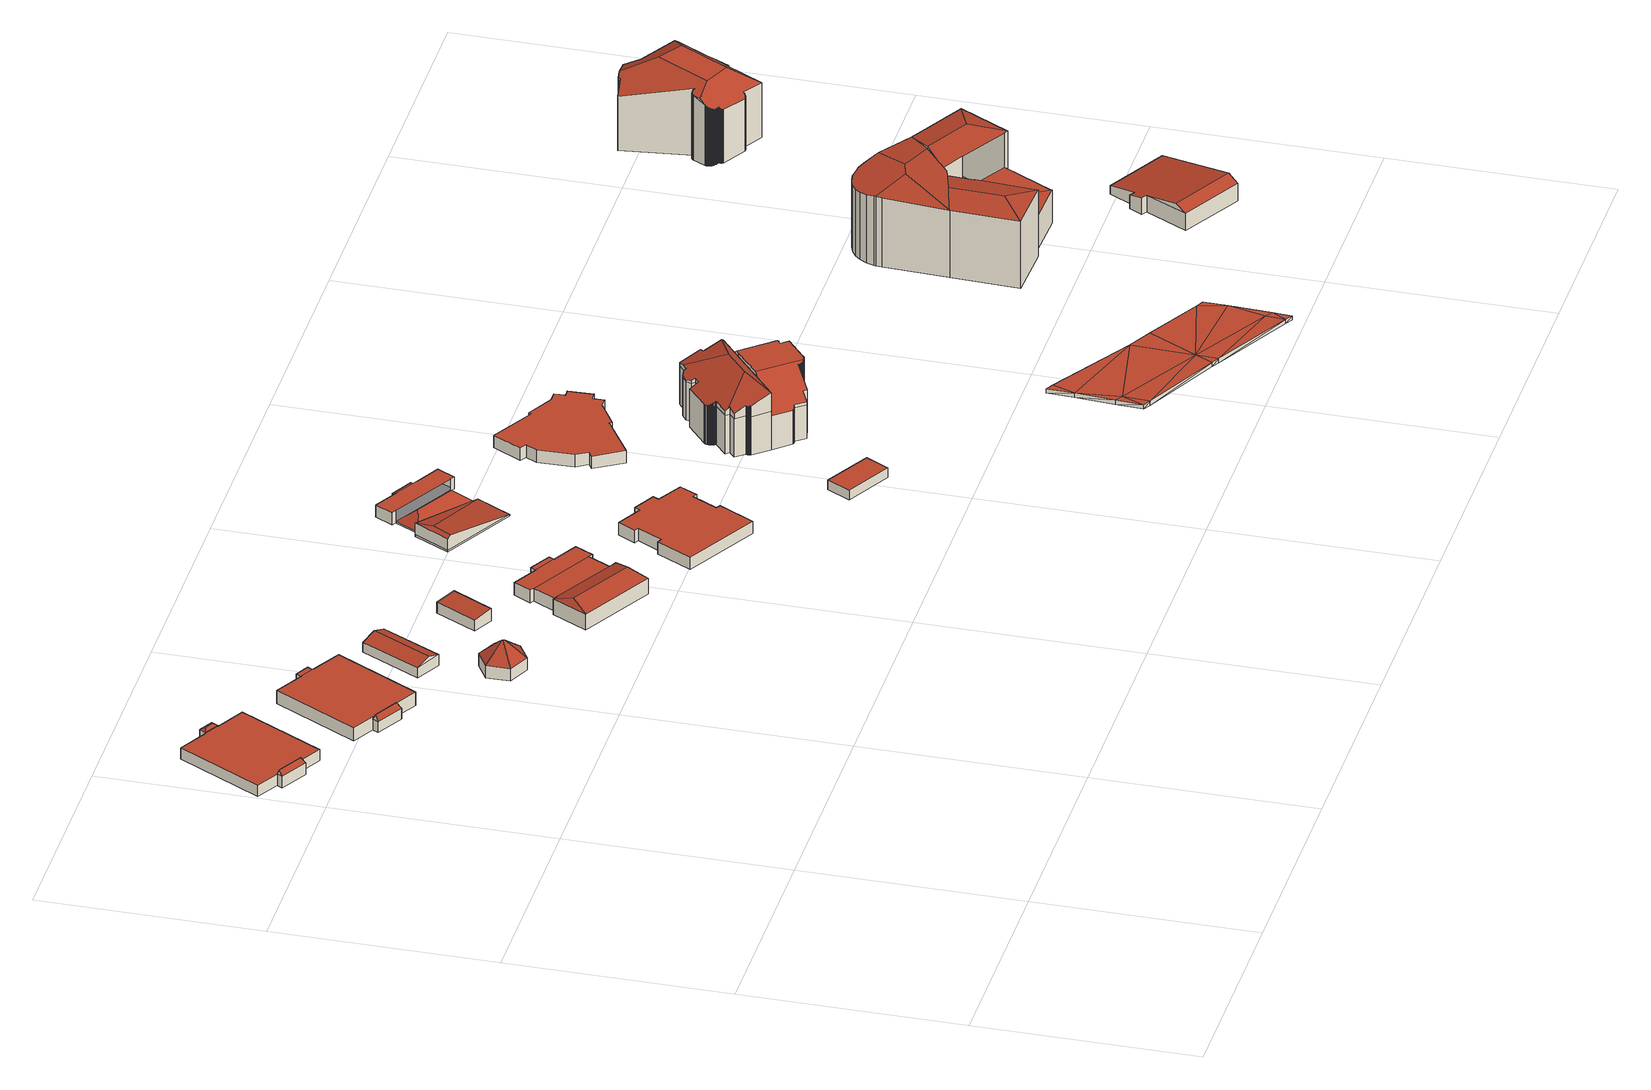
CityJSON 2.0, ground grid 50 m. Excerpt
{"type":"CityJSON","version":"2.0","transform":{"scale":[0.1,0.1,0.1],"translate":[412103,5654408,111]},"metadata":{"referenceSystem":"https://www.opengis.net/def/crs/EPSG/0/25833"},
"CityObjects":{
"building1":{"type":"Building","attributes":{"Gemeindeschluessel":14612000,"Geometrietyp2DReferenz":"3000","function":"31001_9998","roofType":"9999"},"children":["building1-1","building1-2","building1-3"]},
"building1-1":{"type":"BuildingPart","attributes":{"Dachtyp_tdc":"tdcPolyFlatRoof","Dachneigung":0,"QualitaetDacherkennung":24,"Geometrietyp2DReferenz":"3000","measuredHeight":2.68,"roofType":"1000"},"parents":["building1"],"geometry":[{"type":"MultiSurface","lod":"2","boundaries":[[[0,1,2,3]],[[4,5,6,7]],[[5,8,9,6]],[[8,10,11,9]],[[12,13,14,15]],[[13,0,3,14]],[[13,12,10,8,5,4,1,0]],[[3,2,7,6,9,11,15,14]]],"semantics":{"surfaces":[{"type":"WallSurface"},{"type":"RoofSurface"},{"type":"GroundSurface"}],"values":[0,0,0,0,0,0,1,2]}}]},
"building1-2":{"type":"BuildingPart","attributes":{"Dachtyp_tdc":"tdcFreeFormRoof","Dachneigung":60.2,"QualitaetDacherkennung":23,"Geometrietyp2DReferenz":"3000","measuredHeight":4.08,"roofType":"5000"},"parents":["building1"],"geometry":[{"type":"MultiSurface","lod":"2","boundaries":[[[16,17,18,11,10]],[[17,19,20,18]],[[19,21,12,15,20]],[[22,21,19]],[[23,22,19,17]],[[23,17,16]],[[22,23,16,21]],[[11,18,20,15]]],"semantics":{"surfaces":[{"type":"WallSurface"},{"type":"RoofSurface"},{"type":"GroundSurface"}],"values":[0,0,0,0,1,1,1,2]}}]},
"building1-3":{"type":"BuildingPart","attributes":{"Dachtyp_tdc":"tdcFreeFormRoof","Dachneigung":28.24,"QualitaetDacherkennung":54,"Geometrietyp2DReferenz":"3000","measuredHeight":3.43,"roofType":"5000"},"parents":["building1"],"geometry":[{"type":"MultiSurface","lod":"2","boundaries":[[[24,25,26,27]],[[24,27,28]],[[25,24,28,29]],[[2,30,31,7]],[[28,27,30,2,1]],[[27,26,31,30]],[[26,29,4,7,31]],[[25,29,26]]],"semantics":{"surfaces":[{"type":"RoofSurface"},{"type":"GroundSurface"},{"type":"WallSurface"}],"values":[0,0,0,1,2,2,2,0]}}]},
"building2":{"type":"Building","attributes":{"Gemeindeschluessel":14612000,"Geometrietyp2DReferenz":"3000","function":"31001_9998","roofType":"9999"},"children":["building2-1","building2-2","building2-3"]},
"building2-1":{"type":"BuildingPart","attributes":{"Dachtyp_tdc":"tdcPolyFlatRoof","Dachneigung":0,"QualitaetDacherkennung":6,"Geometrietyp2DReferenz":"3000","measuredHeight":3.13,"roofType":"1000"},"parents":["building2"],"geometry":[{"type":"MultiSurface","lod":"2","boundaries":[[[32,33,34,35,36]],[[33,37,38,34]],[[37,39,40,41,38]],[[42,43,44,45,46]],[[43,47,48,44]],[[47,49,50,48]],[[49,51,50]],[[49,47,43,42,39,37,33,32,52]],[[53,35,34,38,41,45,44,48,50]]],"semantics":{"surfaces":[{"type":"WallSurface"},{"type":"RoofSurface"},{"type":"GroundSurface"}],"values":[0,0,0,0,0,0,0,1,2]}}]},
"building2-2":{"type":"BuildingPart","attributes":{"Dachtyp_tdc":"tdcFreeFormRoof","Dachneigung":62.81,"QualitaetDacherkennung":28,"Geometrietyp2DReferenz":"3000","measuredHeight":4,"roofType":"5000"},"parents":["building2"],"geometry":[{"type":"MultiSurface","lod":"2","boundaries":[[[40,54,55,41]],[[54,56,57,55]],[[56,46,45,57]],[[58,46,56]],[[59,58,56,54]],[[59,54,40]],[[58,59,40,46]],[[41,55,57,45]]],"semantics":{"surfaces":[{"type":"WallSurface"},{"type":"RoofSurface"},{"type":"GroundSurface"}],"values":[0,0,0,0,1,1,1,2]}}]},
"building2-3":{"type":"BuildingPart","attributes":{"Dachtyp_tdc":"tdcPolyFlatRoof","Dachneigung":0,"QualitaetDacherkennung":66,"Geometrietyp2DReferenz":"3000","measuredHeight":2.98,"roofType":"1000"},"parents":["building2"],"geometry":[{"type":"MultiSurface","lod":"2","boundaries":[[[60,61,62,63]],[[61,36,35,62]],[[51,60,63,50]],[[51,64,36,61,60]],[[63,62,35,53,50]]],"semantics":{"surfaces":[{"type":"WallSurface"},{"type":"RoofSurface"},{"type":"GroundSurface"}],"values":[0,0,0,1,2]}}]},
"building3":{"type":"Building","attributes":{"Dachtyp_tdc":"tdcFreeFormRoof","Gemeindeschluessel":14612000,"Dachneigung":41.48,"QualitaetDacherkennung":23,"Geometrietyp2DReferenz":"3000","measuredHeight":7.02,"function":"31001_9998","roofType":"5000"},"geometry":[{"type":"Solid","lod":"2","boundaries":[[[[65,66,67,68]],[[66,69,70,67]],[[69,71,72,70]],[[71,73,74,72]],[[73,75,76,74]],[[75,65,68,76]],[[77,75,73]],[[78,77,73,71]],[[78,71,69]],[[79,78,69,66]],[[79,66,65]],[[77,78,79,65,75]],[[68,67,70,72,74,76]]]],"semantics":{"surfaces":[{"type":"WallSurface"},{"type":"RoofSurface"},{"type":"GroundSurface"}],"values":[[0,0,0,0,0,0,1,1,1,1,1,1,2]]}}]},
"building4":{"type":"Building","attributes":{"Dachtyp_tdc":"tdcGableRoof","Gemeindeschluessel":14612000,"Dachneigung":18.82,"QualitaetDacherkennung":83,"Geometrietyp2DReferenz":"3000","measuredHeight":3.65,"function":"31001_9998","roofType":"3100"},"geometry":[{"type":"Solid","lod":"2","boundaries":[[[[80,81,82,83]],[[81,84,85,82]],[[84,86,87,85]],[[86,80,83,87]],[[84,81,88]],[[80,86,89]],[[81,80,89,88]],[[86,84,88,89]],[[83,82,85,87]]]],"semantics":{"surfaces":[{"type":"WallSurface"},{"type":"RoofSurface"},{"type":"GroundSurface"}],"values":[[0,0,0,0,0,0,1,1,2]]}}]},
"building5":{"type":"Building","attributes":{"Dachtyp_tdc":"tdcPolyFlatRoof","Gemeindeschluessel":14612000,"Dachneigung":3.81,"QualitaetDacherkennung":54,"Geometrietyp2DReferenz":"3000","measuredHeight":3,"function":"31001_9998","roofType":"2100"},"geometry":[{"type":"Solid","lod":"2","boundaries":[[[[90,91,92,93]],[[91,94,95,92]],[[94,96,97,95]],[[96,90,93,97]],[[96,94,91,90]],[[93,92,95,97]]]],"semantics":{"surfaces":[{"type":"WallSurface"},{"type":"RoofSurface"},{"type":"GroundSurface"}],"values":[[0,0,0,0,1,2]]}}]},
"building6":{"type":"Building","attributes":{"Gemeindeschluessel":14612000,"Geometrietyp2DReferenz":"3000","function":"31001_9998","roofType":"9999"},"children":["building6-1","building6-2","building6-3","building6-4"]},
"building6-1":{"type":"BuildingPart","attributes":{"Dachtyp_tdc":"tdcPolyFlatRoof","Dachneigung":0,"QualitaetDacherkennung":78,"Geometrietyp2DReferenz":"3000","measuredHeight":3,"roofType":"1000"},"parents":["building6"],"geometry":[{"type":"MultiSurface","lod":"2","boundaries":[[[98,99,100,101]],[[99,102,103,100]],[[104,98,101,105]],[[104,102,99,98]],[[101,100,103,105]]],"semantics":{"surfaces":[{"type":"WallSurface"},{"type":"RoofSurface"},{"type":"GroundSurface"}],"values":[0,0,0,1,2]}}]},
"building6-2":{"type":"BuildingPart","attributes":{"Dachtyp_tdc":"tdcPolyFlatRoof","Dachneigung":0,"QualitaetDacherkennung":81,"Geometrietyp2DReferenz":"3000","measuredHeight":3.11,"roofType":"1000"},"parents":["building6"],"geometry":[{"type":"MultiSurface","lod":"2","boundaries":[[[106,107,108,109]],[[107,110,111,108]],[[110,112,105,111]],[[112,104,105]],[[113,103,102]],[[113,114,115,103]],[[114,116,117,115]],[[116,118,119,117]],[[116,114,113,112,110,107,106,118]],[[109,108,111,105,103,115,117,119]]],"semantics":{"surfaces":[{"type":"WallSurface"},{"type":"RoofSurface"},{"type":"GroundSurface"}],"values":[0,0,0,0,0,0,0,0,1,2]}}]},
"building6-3":{"type":"BuildingPart","attributes":{"Dachtyp_tdc":"tdcPolyFlatRoof","Dachneigung":0,"QualitaetDacherkennung":69,"Geometrietyp2DReferenz":"3000","measuredHeight":3.13,"roofType":"1000"},"parents":["building6"],"geometry":[{"type":"MultiSurface","lod":"2","boundaries":[[[118,120,121,119]],[[122,106,109,123]],[[106,122,120,118]],[[119,121,123,109]]],"semantics":{"surfaces":[{"type":"WallSurface"},{"type":"RoofSurface"},{"type":"GroundSurface"}],"values":[0,0,1,2]}}]},
"building6-4":{"type":"BuildingPart","attributes":{"Dachtyp_tdc":"tdcFreeFormRoof","Dachneigung":17.76,"QualitaetDacherkennung":28,"Geometrietyp2DReferenz":"3000","measuredHeight":5.32,"roofType":"5000"},"parents":["building6"],"geometry":[{"type":"MultiSurface","lod":"2","boundaries":[[[124,125,126,127]],[[125,128,129,126]],[[128,130,122,123,129]],[[131,132,133,121,120]],[[132,124,127,133]],[[134,128,125]],[[135,134,125,124]],[[135,124,132]],[[132,131,130,128,134,135]],[[127,126,129,123,121,133]]],"semantics":{"surfaces":[{"type":"WallSurface"},{"type":"RoofSurface"},{"type":"GroundSurface"}],"values":[0,0,0,0,0,1,1,1,1,2]}}]},
"building7":{"type":"Building","attributes":{"Dachtyp_tdc":"tdcPolyFlatRoof","Gemeindeschluessel":14612000,"Dachneigung":0,"QualitaetDacherkennung":82,"Geometrietyp2DReferenz":"3000","measuredHeight":2.95,"function":"31001_9998","roofType":"1000"},"geometry":[{"type":"Solid","lod":"2","boundaries":[[[[136,137,138,139]],[[137,140,141,138]],[[140,142,143,141]],[[142,144,145,143]],[[144,146,147,145]],[[146,148,149,147]],[[148,150,151,149]],[[150,152,153,151]],[[152,154,155,153]],[[154,156,157,155]],[[156,158,159,157]],[[158,160,161,159]],[[160,162,163,161]],[[162,164,165,163]],[[164,166,167,165]],[[166,136,139,167]],[[166,164,162,160,158,156,154,152,150,148,146,144,142,140,137,136]],[[139,138,141,143,145,147,149,151,153,155,157,159,161,163,165,167]]]],"semantics":{"surfaces":[{"type":"WallSurface"},{"type":"RoofSurface"},{"type":"GroundSurface"}],"values":[[0,0,0,0,0,0,0,0,0,0,0,0,0,0,0,0,1,2]]}}]},
"building8":{"type":"Building","attributes":{"Gemeindeschluessel":14612000,"Geometrietyp2DReferenz":"3000","function":"31001_9998","roofType":"9999"},"children":["building8-1","building8-2","building8-3","building8-4"]},
"building8-1":{"type":"BuildingPart","attributes":{"Dachtyp_tdc":"tdcPolyFlatRoof","Dachneigung":0,"QualitaetDacherkennung":31,"Geometrietyp2DReferenz":"3000","measuredHeight":3,"roofType":"1000"},"parents":["building8"],"geometry":[{"type":"MultiSurface","lod":"2","boundaries":[[[168,169,170,171,172]],[[169,173,174,170]],[[173,175,176,174]],[[175,177,176]],[[178,179,180]],[[178,181,182,179]],[[181,183,184,182]],[[183,185,186,184]],[[185,187,186]],[[185,183,181,178,175,173,169,168]],[[171,170,174,176,179,182,184,186]]],"semantics":{"surfaces":[{"type":"WallSurface"},{"type":"RoofSurface"},{"type":"GroundSurface"}],"values":[0,0,0,0,0,0,0,0,0,1,2]}}]},
"building8-2":{"type":"BuildingPart","attributes":{"Dachtyp_tdc":"tdcHipAndGableRoof","Dachneigung":10.47,"QualitaetDacherkennung":19,"Geometrietyp2DReferenz":"3000","measuredHeight":3.66,"roofType":"5000"},"parents":["building8"],"geometry":[{"type":"MultiSurface","lod":"2","boundaries":[[[188,189,190,191,192]],[[193,194,195,196,197]],[[194,198,199,195]],[[198,200,201,199]],[[200,188,192,201]],[[194,202,203,204,205]],[[206,207,205,204]],[[194,205,207,198]],[[198,207,206,200]],[[200,206,204,188]],[[188,204,203,189]],[[189,203,202,193]],[[193,202,194]],[[192,191,196,195,199,201]]],"semantics":{"surfaces":[{"type":"WallSurface"},{"type":"RoofSurface"},{"type":"GroundSurface"}],"values":[0,0,0,0,0,1,1,1,0,0,0,0,0,2]}}]},
"building8-3":{"type":"BuildingPart","attributes":{"Dachtyp_tdc":"tdcPolyFlatRoof","Dachneigung":0,"QualitaetDacherkennung":66,"Geometrietyp2DReferenz":"3000","measuredHeight":2.04,"roofType":"1000"},"parents":["building8"],"geometry":[{"type":"MultiSurface","lod":"2","boundaries":[[[177,208,209,176]],[[208,210,211,209]],[[210,180,179,211]],[[180,210,208,177]],[[176,209,211,179]]],"semantics":{"surfaces":[{"type":"WallSurface"},{"type":"RoofSurface"},{"type":"GroundSurface"}],"values":[0,0,0,1,2]}}]},
"building8-4":{"type":"BuildingPart","attributes":{"Dachtyp_tdc":"tdcFreeFormRoof","Dachneigung":39.81,"QualitaetDacherkennung":19,"Geometrietyp2DReferenz":"3000","measuredHeight":3,"roofType":"5000"},"parents":["building8"],"geometry":[{"type":"MultiSurface","lod":"2","boundaries":[[[187,197,196,186]],[[190,172,171,191]],[[212,172,190]],[[213,212,190,197]],[[213,197,187]],[[212,213,187,172]],[[186,196,191,171]]],"semantics":{"surfaces":[{"type":"WallSurface"},{"type":"RoofSurface"},{"type":"GroundSurface"}],"values":[0,0,1,1,1,1,2]}}]},
"building9":{"type":"Building","attributes":{"Dachtyp_tdc":"tdcPolyFlatRoof","Gemeindeschluessel":14612000,"Dachneigung":0,"QualitaetDacherkennung":66,"Geometrietyp2DReferenz":"3000","measuredHeight":2.3,"function":"31001_9998","roofType":"1000"},"geometry":[{"type":"Solid","lod":"2","boundaries":[[[[214,215,216,217]],[[215,218,219,216]],[[218,220,221,219]],[[220,214,217,221]],[[220,218,215,214]],[[217,216,219,221]]]],"semantics":{"surfaces":[{"type":"WallSurface"},{"type":"RoofSurface"},{"type":"GroundSurface"}],"values":[[0,0,0,0,1,2]]}}]},
"building10":{"type":"Building","attributes":{"Dachtyp_tdc":"tdcFreeFormRoof","Gemeindeschluessel":14612000,"Dachneigung":30.45,"QualitaetDacherkennung":37,"Geometrietyp2DReferenz":"3000","measuredHeight":14.79,"function":"31001_9998","roofType":"5000"},"geometry":[{"type":"Solid","lod":"2","boundaries":[[[[222,223,224,225]],[[223,226,227,224]],[[226,228,229,227]],[[228,230,231,229]],[[230,232,233,231]],[[232,234,235,233]],[[234,236,237,235]],[[236,238,239,237]],[[238,240,241,239]],[[240,242,243,241]],[[242,244,245,243]],[[244,246,247,245]],[[246,248,249,247]],[[248,250,251,249]],[[250,252,253,251]],[[252,254,255,253]],[[254,256,257,255]],[[256,258,259,257]],[[258,260,261,259]],[[260,262,263,261]],[[262,264,265,263]],[[264,266,267,265]],[[266,268,269,267]],[[268,270,271,269]],[[270,272,273,271]],[[272,274,275,273]],[[274,276,277,275]],[[276,278,279,277]],[[278,280,281,279]],[[280,282,283,281]],[[282,284,285,283]],[[284,286,287,285]],[[286,288,289,287]],[[288,290,291,289]],[[290,292,293,291]],[[294,295,296,297]],[[292,298,299,293]],[[298,294,297,299]],[[295,300,301,296]],[[300,302,303,301]],[[302,304,305,303]],[[304,306,307,305]],[[306,308,309,307]],[[308,310,311,309]],[[310,312,313,311]],[[312,314,315,313]],[[314,316,317,315]],[[316,318,319,317]],[[318,320,321,319]],[[320,322,323,321]],[[322,324,325,323]],[[324,326,327,325]],[[326,222,225,327]],[[328,329,330,331,332,333,334,335,336,337,338,339,340,341,342,343,344]],[[345,346,347,348,349,350,351]],[[352,350,349,341,340]],[[256,353,354,258]],[[348,355,356,357,358,359,360,361,306,304,302,362,363,364,365,366,367,368,369,370,371,372,373,374,375,376,377,378,379,380,381,382,354,353,342,341,349]],[[254,343,342,353,256]],[[264,380,379,266]],[[262,381,380,264]],[[266,379,378,268]],[[268,378,377,270]],[[270,377,376,272]],[[272,376,375,274]],[[274,375,374,276]],[[276,374,373,278]],[[278,373,372,280]],[[280,372,371,282]],[[282,371,370,284]],[[284,370,369,286]],[[286,369,368,288]],[[288,368,367,290]],[[290,367,366,292]],[[292,366,365,298]],[[298,365,364,294]],[[294,364,363,295]],[[295,363,362,300]],[[300,362,302]],[[260,382,381,262]],[[258,354,382,260]],[[308,361,360,310]],[[306,361,308]],[[310,360,359,312]],[[312,359,358,314]],[[314,358,357,316]],[[316,357,356,318]],[[318,356,355,320]],[[320,355,348,347,322]],[[222,351,350,352,223]],[[223,352,340,226]],[[326,345,351,222]],[[322,347,346,324]],[[324,346,345,326]],[[252,344,343,254]],[[250,328,344,252]],[[226,340,339,228]],[[228,339,338,230]],[[230,338,337,232]],[[232,337,336,234]],[[234,336,335,236]],[[236,335,334,238]],[[238,334,333,240]],[[240,333,332,242]],[[242,332,331,244]],[[244,331,330,246]],[[246,330,329,248]],[[248,329,328,250]],[[225,224,227,229,231,233,235,237,239,241,243,245,247,249,251,253,255,257,259,261,263,265,267,269,271,273,275,277,279,281,283,285,287,289,291,293,299,297,296,301,303,305,307,309,311,313,315,317,319,321,323,325,327]]]],"semantics":{"surfaces":[{"type":"WallSurface"},{"type":"RoofSurface"},{"type":"GroundSurface"}],"values":[[0,0,0,0,0,0,0,0,0,0,0,0,0,0,0,0,0,0,0,0,0,0,0,0,0,0,0,0,0,0,0,0,0,0,0,0,0,0,0,0,0,0,0,0,0,0,0,0,0,0,0,0,0,1,1,1,0,1,0,0,0,0,0,0,0,0,0,0,0,0,0,0,0,0,0,0,0,0,0,0,0,0,0,0,0,0,0,0,0,0,0,0,0,0,0,0,0,0,0,0,0,0,0,0,0,0,0,0,2]]}}]},
"building11":{"type":"Building","attributes":{"Dachtyp_tdc":"tdcPolyFlatRoof","Gemeindeschluessel":14612000,"Dachneigung":0,"QualitaetDacherkennung":69,"Geometrietyp2DReferenz":"3000","measuredHeight":3,"function":"31001_9998","roofType":"1000"},"geometry":[{"type":"Solid","lod":"2","boundaries":[[[[383,384,385,386]],[[384,387,388,385]],[[387,389,390,388]],[[389,391,392,390]],[[391,393,394,392]],[[393,395,396,394]],[[395,397,398,396]],[[399,383,386,400]],[[399,401,402,403,404,405,406,407,408,409,410,411,397,395,393,391,389,387,384,383]],[[386,385,388,390,392,394,396,398,412,413,414,415,416,417,418,419,420,421,422,400]],[[397,411,412,398]],[[411,410,413,412]],[[410,409,414,413]],[[409,408,415,414]],[[408,407,416,415]],[[407,406,417,416]],[[406,405,418,417]],[[405,404,419,418]],[[404,403,420,419]],[[403,402,421,420]],[[402,401,422,421]],[[401,399,400,422]]]],"semantics":{"surfaces":[{"type":"WallSurface"},{"type":"RoofSurface"},{"type":"GroundSurface"}],"values":[[0,0,0,0,0,0,0,0,1,2,0,0,0,0,0,0,0,0,0,0,0,0]]}}]},
"building12":{"type":"Building","attributes":{"Dachtyp_tdc":"tdcFreeFormRoof","Gemeindeschluessel":14612000,"Dachneigung":0.479,"QualitaetDacherkennung":22,"Geometrietyp2DReferenz":"3000","measuredHeight":14.75,"function":"31001_9998","roofType":"5000"},"geometry":[{"type":"Solid","lod":"2","boundaries":[[[[423,424,425,426]],[[424,427,428,425]],[[427,429,430,428]],[[429,431,432,430]],[[431,433,434,432]],[[433,435,436,434]],[[435,437,438,436]],[[437,439,440,438]],[[439,441,442,440]],[[441,443,444,442]],[[443,445,446,444]],[[445,447,448,446]],[[447,449,450,448]],[[449,451,452,450]],[[451,453,454,452]],[[453,455,456,454]],[[455,457,458,456]],[[457,459,460,458]],[[459,461,462,460]],[[461,463,464,462]],[[463,465,466,464]],[[465,467,468,466]],[[467,469,470,468]],[[469,471,472,470]],[[471,473,474,472]],[[473,475,476,474]],[[475,477,478,476]],[[477,479,480,478]],[[479,481,482,480]],[[481,483,484,482]],[[483,485,486,484]],[[485,487,488,486]],[[487,489,490,488]],[[489,491,492,490]],[[491,493,494,492]],[[493,495,496,494]],[[495,497,498,496]],[[497,499,500,498]],[[499,501,502,500]],[[501,503,504,502]],[[503,505,506,504]],[[505,507,508,506]],[[507,509,510,508]],[[509,511,512,510]],[[511,513,514,512]],[[513,515,516,514]],[[515,517,518,516]],[[517,519,520,518]],[[519,521,522,520]],[[521,523,524,522]],[[523,525,526,524]],[[525,527,528,526]],[[527,529,530,528]],[[529,531,227,530]],[[531,532,533,227]],[[532,534,535,533]],[[534,536,224,535]],[[536,423,426,224]],[[537,538,539,540,541,542,543,544,545,546,547,548]],[[549,550,551,552,553,554,555,556,557,558,559,560,561,562,563,564,565,566,567,531,529,527,568,569,570,571,572,573,574,575,576,577,578]],[[544,579,567,566,580,581,582,583,584,585,586,587,588,589,590,591,592,593,594,545]],[[439,546,545,594,441]],[[441,594,593,443]],[[443,593,592,445]],[[449,590,589,451]],[[447,591,590,449]],[[451,589,588,453]],[[453,588,587,455]],[[455,587,586,457]],[[457,586,585,459]],[[459,585,584,461]],[[461,584,583,463]],[[463,583,582,465]],[[465,582,581,467]],[[467,581,580,469]],[[469,580,566,471]],[[534,579,544,543,536]],[[532,567,579,534]],[[507,578,577,509]],[[505,549,578,507]],[[509,577,576,511]],[[511,576,575,513]],[[513,575,574,515]],[[515,574,573,517]],[[517,573,572,519]],[[519,572,571,521]],[[521,571,570,523]],[[523,570,569,525]],[[525,569,568,527]],[[445,592,591,447]],[[531,567,532]],[[471,566,565,473]],[[473,565,564,475]],[[475,564,563,477]],[[477,563,562,479]],[[479,562,561,481]],[[481,561,560,483]],[[483,560,559,485]],[[485,559,558,487]],[[487,558,557,489]],[[489,557,556,491]],[[491,556,555,493]],[[493,555,554,495]],[[495,554,553,497]],[[497,553,552,499]],[[499,552,551,501]],[[501,551,550,503]],[[503,550,549,505]],[[435,548,547,437]],[[433,537,548,435]],[[437,547,546,439]],[[536,543,542,423]],[[423,542,541,424]],[[424,541,540,427]],[[427,540,539,429]],[[429,539,538,431]],[[431,538,537,433]],[[426,425,428,430,432,434,436,438,440,442,444,446,448,450,452,454,456,458,460,462,464,466,468,470,472,474,476,478,480,482,484,486,488,490,492,494,496,498,500,502,504,506,508,510,512,514,516,518,520,522,524,526,528,530,227,533,535,224]]]],"semantics":{"surfaces":[{"type":"WallSurface"},{"type":"RoofSurface"},{"type":"GroundSurface"}],"values":[[0,0,0,0,0,0,0,0,0,0,0,0,0,0,0,0,0,0,0,0,0,0,0,0,0,0,0,0,0,0,0,0,0,0,0,0,0,0,0,0,0,0,0,0,0,0,0,0,0,0,0,0,0,0,0,0,0,0,1,1,1,0,0,0,0,0,0,0,0,0,0,0,0,0,0,0,0,0,0,0,0,0,0,0,0,0,0,0,0,0,0,0,0,0,0,0,0,0,0,0,0,0,0,0,0,0,0,0,0,0,0,0,0,0,0,0,0,2]]}}]},
"building13":{"type":"Building","attributes":{"Dachtyp_tdc":"tdcPolyFlatRoof","Gemeindeschluessel":14612000,"Dachneigung":0,"QualitaetDacherkennung":42,"Geometrietyp2DReferenz":"3000","measuredHeight":4.82,"function":"31001_9998","roofType":"1000"},"geometry":[{"type":"Solid","lod":"2","boundaries":[[[[595,596,597,598]],[[596,599,600,597]],[[599,601,602,600]],[[601,603,604,602]],[[603,605,606,604]],[[605,595,598,606]],[[605,603,601,599,596,595]],[[598,597,600,602,604,606]]]],"semantics":{"surfaces":[{"type":"WallSurface"},{"type":"RoofSurface"},{"type":"GroundSurface"}],"values":[[0,0,0,0,0,0,1,2]]}}]},
"building14":{"type":"Building","attributes":{"Dachtyp_tdc":"tdcPolyFlatRoof","Gemeindeschluessel":14612000,"Dachneigung":0,"QualitaetDacherkennung":0,"Geometrietyp2DReferenz":"3000","BezugspunktDach":"2000","measuredHeight":3,"function":"31001_9998"},"geometry":[{"type":"MultiSurface","lod":"2","boundaries":[[[607,608,609,610,611,612]],[[612,611,613,614]],[[611,610,615,613]],[[610,609,597,615]],[[609,608,598,597]],[[608,607,616,598]],[[607,612,614,616]],[[614,613,615,597,598,616]]],"semantics":{"surfaces":[{"type":"RoofSurface"},{"type":"WallSurface"},{"type":"GroundSurface"}],"values":[0,1,1,1,1,1,1,2]}}]},
"building15":{"type":"Building","attributes":{"Erfassungsdatum_Objekt":"2020-12-18","BodenHoehe":116.76,"gemHoehe":0,"BauwerkHoehe":1,"Gemeindeschluessel":"14612000","Geometrietyp2DReferenz":"3000","measuredHeight":1,"function":"53001_1800"},"geometry":[{"type":"MultiSurface","lod":"2","boundaries":[[[617,618,619]],[[620,621,622]],[[623,618,624]],[[620,625,626]],[[624,618,622]],[[622,618,617]],[[622,617,620]],[[620,626,627]],[[620,627,621]],[[627,626,628]],[[625,629,626]],[[630,617,619]],[[630,631,617]],[[617,631,620]],[[620,631,632]],[[620,632,633]],[[620,633,625]],[[625,633,634]],[[625,634,629]],[[629,634,635]],[[619,618,636]],[[619,636,637]],[[618,623,638]],[[618,638,636]],[[623,624,639]],[[623,639,638]],[[624,622,640]],[[624,640,639]],[[622,621,641]],[[622,641,640]],[[621,627,642]],[[621,642,641]],[[627,628,643]],[[627,643,642]],[[628,626,644]],[[628,644,643]],[[626,629,645]],[[626,645,644]],[[629,646,645]],[[635,634,647]],[[635,647,646]],[[634,633,648]],[[634,648,647]],[[633,632,649]],[[633,649,648]],[[632,631,650]],[[632,650,649]],[[631,630,651]],[[631,651,650]],[[630,619,637]],[[630,637,651]],[[629,635,646]],[[637,636,652]],[[640,641,653]],[[639,636,638]],[[640,636,639]],[[652,636,640]],[[653,652,640]],[[644,654,653]],[[642,644,653]],[[641,642,653]],[[643,644,642]],[[644,645,654]],[[637,652,651]],[[652,650,651]],[[653,650,652]],[[649,650,653]],[[648,649,653]],[[654,648,653]],[[647,648,654]],[[645,647,654]],[[646,647,645]]],"semantics":{"surfaces":[{"type":"RoofSurface"},{"type":"WallSurface"},{"type":"GroundSurface"}],"values":[0,0,0,0,0,0,0,0,0,0,0,0,0,0,0,0,0,0,0,0,1,1,1,1,1,1,1,1,1,1,1,1,1,1,1,1,1,1,1,1,1,1,1,1,1,1,1,1,1,1,1,1,2,2,2,2,2,2,2,2,2,2,2,2,2,2,2,2,2,2,2,2]}}]},
"building16":{"type":"Building","attributes":{"name":"Technische Universität Dresden","Gemeindeschluessel":14612000,"Geometrietyp2DReferenz":"3000","function":"31001_3023","roofType":"9999"},"children":["building16-1","building16-2","building16-3","building16-4","building16-5"]},
"building16-1":{"type":"BuildingPart","attributes":{"Dachtyp_tdc":"tdcHipAndGableRoof","Dachneigung":12.57,"QualitaetDacherkennung":73,"Geometrietyp2DReferenz":"3000","measuredHeight":17.73,"roofType":"5000"},"parents":["building16"],"geometry":[{"type":"MultiSurface","lod":"2","boundaries":[[[655,656,657,658]],[[659,660,661,662]],[[659,663,664,660]],[[663,665,666,667,664]],[[655,658,668]],[[663,659,669]],[[659,662,670,669]],[[670,671,656,655,665,663,669]],[[657,672,673,661,660,664,667,658]]],"semantics":{"surfaces":[{"type":"WallSurface"},{"type":"RoofSurface"},{"type":"GroundSurface"}],"values":[0,0,0,0,0,1,1,1,2]}}]},
"building16-2":{"type":"BuildingPart","attributes":{"Dachtyp_tdc":"tdcPolyFlatRoof","Dachneigung":0,"QualitaetDacherkennung":74,"Geometrietyp2DReferenz":"3000","measuredHeight":7.89,"roofType":"1000"},"parents":["building16"],"geometry":[{"type":"MultiSurface","lod":"2","boundaries":[[[666,674,675,667]],[[676,668,658,677]],[[668,676,674,666]],[[667,675,677,658]]],"semantics":{"surfaces":[{"type":"WallSurface"},{"type":"RoofSurface"},{"type":"GroundSurface"}],"values":[0,0,1,2]}}]},
"building16-3":{"type":"BuildingPart","attributes":{"Dachtyp_tdc":"tdcFreeFormRoof","Dachneigung":10.04,"QualitaetDacherkennung":32,"Geometrietyp2DReferenz":"3000","measuredHeight":18.05,"roofType":"5000"},"parents":["building16"],"geometry":[{"type":"MultiSurface","lod":"2","boundaries":[[[678,679,680,681]],[[679,682,683,680]],[[682,684,685,683]],[[678,686,687,688]],[[689,662,690,691]],[[687,692,693,694,695,696,697,671,698,689,691,688]],[[690,699,700,701,702,703,704,705,684,682,679,678,688,691]],[[685,706,707,708,709,710,711,712,713,661,673,672,657,714,715,716,717,718,681,680,683]],[[684,705,706,685]],[[705,704,707,706]],[[704,703,708,707]],[[703,702,709,708]],[[702,701,710,709]],[[701,700,711,710]],[[700,699,712,711]],[[699,690,713,712]],[[690,662,661,713]],[[697,696,714,657,656]],[[696,695,715,714]],[[686,718,717,687]],[[686,678,681,718]]],"semantics":{"surfaces":[{"type":"WallSurface"},{"type":"RoofSurface"},{"type":"GroundSurface"}],"values":[0,0,0,1,1,1,1,2,0,0,0,0,0,0,0,0,0,0,0,0,0]}}]},
"building16-4":{"type":"BuildingPart","attributes":{"Dachtyp_tdc":"tdcPolyFlatRoof","Dachneigung":0,"QualitaetDacherkennung":69,"Geometrietyp2DReferenz":"3000","measuredHeight":7.97,"roofType":"1000"},"parents":["building16"],"geometry":[{"type":"MultiSurface","lod":"2","boundaries":[[[719,720,721,675,674]],[[722,723,676,677,724]],[[723,722,720,719]],[[675,721,724,677]]],"semantics":{"surfaces":[{"type":"WallSurface"},{"type":"RoofSurface"},{"type":"GroundSurface"}],"values":[0,0,1,2]}}]},
"building16-5":{"type":"BuildingPart","attributes":{"Dachtyp_tdc":"tdcHipAndGableRoof","Dachneigung":12.07,"QualitaetDacherkennung":85,"Geometrietyp2DReferenz":"3000","measuredHeight":17.72,"roofType":"5000"},"parents":["building16"],"geometry":[{"type":"MultiSurface","lod":"2","boundaries":[[[695,725,724,715]],[[725,726,722,724]],[[727,721,720]],[[727,728,729,721]],[[728,730,731,729]],[[730,687,717,731]],[[730,728,732]],[[728,727,726,725,695,694,733,732]],[[733,692,687,730,732]],[[715,724,721,729,731,717,716]]],"semantics":{"surfaces":[{"type":"WallSurface"},{"type":"RoofSurface"},{"type":"GroundSurface"}],"values":[0,0,0,0,0,0,1,1,1,2]}}]},
"building17":{"type":"Building","attributes":{"Dachtyp_tdc":"tdcFreeFormRoof","Gemeindeschluessel":14612000,"Dachneigung":11.05,"QualitaetDacherkennung":6,"Geometrietyp2DReferenz":"3000","measuredHeight":5.58,"function":"31001_9998","roofType":"5000"},"geometry":[{"type":"Solid","lod":"2","boundaries":[[[[734,735,736,737]],[[735,738,739,736]],[[738,740,741,739]],[[740,742,743,741]],[[742,744,745,743]],[[744,746,747,745]],[[746,748,749,747]],[[748,734,737,749]],[[738,750,751,740]],[[750,735,734,748,746,744,742,751]],[[742,740,751]],[[738,735,750]],[[737,736,739,741,743,745,747,749]]]],"semantics":{"surfaces":[{"type":"WallSurface"},{"type":"RoofSurface"},{"type":"GroundSurface"}],"values":[[0,0,0,0,0,0,0,0,1,1,0,0,2]]}}]},
"building18":{"type":"Building","attributes":{"Dachtyp_tdc":"tdcFreeFormRoof","Gemeindeschluessel":14612000,"Dachneigung":18.13,"QualitaetDacherkennung":38,"Geometrietyp2DReferenz":"3000","measuredHeight":17.36,"function":"31001_9998","roofType":"5000"},"geometry":[{"type":"Solid","lod":"2","boundaries":[[[[752,753,754,755]],[[753,756,757,754]],[[756,758,759,757]],[[758,760,761,759]],[[760,762,763,761]],[[762,764,765,763]],[[764,766,767,765]],[[766,768,769,767]],[[768,770,771,769]],[[770,772,773,771]],[[772,774,775,773]],[[774,776,777,775]],[[776,778,779,777]],[[778,780,781,779]],[[780,782,781]],[[782,783,784,781]],[[783,785,784]],[[785,786,787,784]],[[786,788,789,787]],[[788,790,791,789]],[[790,792,793,791]],[[792,794,795,793]],[[794,796,797,795]],[[796,798,799,797]],[[798,800,801,799]],[[800,802,803,801]],[[802,804,805,803]],[[804,806,807,805]],[[806,808,809,807]],[[808,810,811,809]],[[810,812,813,811]],[[812,814,815,813]],[[814,816,817,815]],[[816,818,817]],[[818,819,820,817]],[[819,821,822,820]],[[821,823,824,822]],[[823,825,824]],[[825,826,827,824]],[[826,828,829,827]],[[828,830,831,829]],[[830,832,831]],[[832,833,834,831]],[[833,835,836,834]],[[835,837,838,836]],[[837,839,840,838]],[[839,841,842,840]],[[841,843,844,842]],[[843,845,846,844]],[[845,847,848,846]],[[847,849,850,848]],[[849,851,852,850]],[[851,853,854,852]],[[853,855,856,854]],[[855,857,858,856]],[[857,859,860,858]],[[859,861,862,860]],[[861,863,864,862]],[[863,865,866,864]],[[865,867,868,866]],[[867,869,870,868]],[[869,871,872,870]],[[871,873,874,872]],[[873,875,876,874]],[[875,877,878,876]],[[877,879,880,878]],[[879,881,882,880]],[[881,883,884,882]],[[883,885,886,884]],[[885,887,888,886]],[[887,889,890,888]],[[889,891,892,890]],[[891,893,894,892]],[[893,895,896,894]],[[895,897,898,896]],[[897,899,900,898]],[[899,901,900]],[[901,902,903,900]],[[902,904,905,903]],[[904,906,907,905]],[[906,908,909,907]],[[908,910,911,909]],[[910,912,913,911]],[[912,914,915,913]],[[914,916,917,915]],[[916,918,919,917]],[[918,920,921,919]],[[920,752,755,921]],[[766,764,922,923,924,925,772,770,768]],[[867,865,863,861,859,857,855,853,851,849,847,845,843,841,839,837,835,833,832,830,828,826,825,823,821,819,818,816,814,812,810,808,806,804,802,800,798,796,794,792,790,788,786,785,783,782,780,778,776,774,925,924,926,927,879,877,875,873,871,869]],[[752,920,918,916,914,912,910,908,906,904,902,901,899,897,895,893,891,889,887,885,883,881,927,926,928,929,758,756,753]],[[923,922,762,760,929,928]],[[924,923,928,926]],[[764,762,922]],[[760,758,929]],[[881,879,927]],[[774,772,925]],[[754,757,759,761,763,765,767,769,771,773,775,777,779,781,784,787,789,791,793,795,797,799,801,803,805,807,809,811,813,815,817,820,822,824,827,829,831,834,836,838,840,842,844,846,848,850,852,854,856,858,860,862,864,866,868,870,872,874,876,878,880,882,884,886,888,890,892,894,896,898,900,903,905,907,909,911,913,915,917,919,921,755]]]],"semantics":{"surfaces":[{"type":"WallSurface"},{"type":"RoofSurface"},{"type":"GroundSurface"}],"values":[[0,0,0,0,0,0,0,0,0,0,0,0,0,0,0,0,0,0,0,0,0,0,0,0,0,0,0,0,0,0,0,0,0,0,0,0,0,0,0,0,0,0,0,0,0,0,0,0,0,0,0,0,0,0,0,0,0,0,0,0,0,0,0,0,0,0,0,0,0,0,0,0,0,0,0,0,0,0,0,0,0,0,0,0,0,0,0,0,1,1,1,1,1,0,0,0,0,2]]}}]}
},
"vertices":[
[112,1839,28],[179,1803,28],[179,1803,1],[112,1839,1],[212,1785,28],[279,1749,28],[279,1749,1],[212,1785,1],[176,1558,28],[176,1558,1],[124,1586,28],[124,1586,1],[61,1620,28],[9,1648,28],[9,1648,1],[61,1620,1],
[124,1586,29],[117,1573,29],[117,1573,1],[54,1607,29],[54,1607,1],[61,1620,29],[57,1614,42],[114,1583,42],
[190,1806,35],[210,1795,35],[219,1799,31],[187,1817,31],[179,1803,31],[212,1785,31],[187,1817,1],[219,1799,1],
[471,1646,33],[538,1609,33],[538,1609,1],[471,1646,1],[471,1646,31],[435,1419,33],[435,1419,1],[383,1447,33],[383,1447,27],[383,1447,1],[320,1481,33],[268,1509,33],[268,1509,1],[320,1481,1],[320,1481,27],[371,1699,33],[371,1699,1],[438,1663,33],[438,1663,1],[438,1663,31],[466,1648,33],[466,1648,1],
[376,1434,27],[376,1434,1],[313,1468,27],[313,1468,1],[317,1474,41],[373,1444,41],
[446,1677,31],[478,1660,31],[478,1660,1],[446,1677,1],[466,1648,31],
[602,1238,72],[561,1212,72],[561,1212,42],[602,1238,42],[511,1235,72],[511,1235,42],[511,1288,72],[511,1288,42],[554,1314,72],[554,1314,42],[598,1292,72],[598,1292,42],[556,1264,111],[555,1263,112],[558,1260,110],
[617,1533,60],[547,1398,60],[547,1398,33],[617,1533,33],[490,1428,57],[490,1428,33],[560,1563,57],[560,1563,33],[521,1412,69],[591,1547,69],
[734,1449,67],[780,1424,71],[780,1424,41],[734,1449,41],[731,1332,71],[731,1332,41],[684,1356,67],[684,1356,41],
[959,1306,37],[1010,1279,37],[1010,1279,7],[959,1306,7],[1002,1266,37],[1002,1266,7],[951,1293,37],[951,1293,7],
[881,1279,38],[872,1285,38],[872,1285,7],[881,1279,7],[893,1324,38],[893,1324,7],[951,1293,38],[1002,1266,38],[1061,1235,38],[1061,1235,7],[1039,1194,38],[1039,1194,7],[1030,1200,38],[1030,1200,7],
[999,1142,38],[999,1142,7],[850,1222,38],[850,1222,7],
[966,1057,45],[797,1147,45],[797,1147,7],[966,1057,7],[840,1227,45],[840,1227,7],[850,1222,45],[999,1142,45],[1009,1137,45],[1009,1137,7],[831,1181,60],[975,1103,60],
[1233,1142,37],[1240,1155,37],[1240,1155,7],[1233,1142,7],[1291,1128,37],[1291,1128,7],[1284,1115,37],[1284,1115,7],[1342,1083,37],[1342,1083,7],[1321,1043,37],[1321,1043,7],[1311,1048,37],[1311,1048,7],[1281,991,37],[1281,991,7],[1291,985,37],[1291,985,7],[1248,905,37],[1248,905,7],[1079,996,37],[1079,996,7],[1122,1076,37],[1122,1076,7],[1132,1071,37],[1132,1071,7],[1163,1128,37],[1163,1128,7],[1153,1133,37],[1153,1133,7],[1175,1173,37],[1175,1173,7],
[1065,1621,64],[1055,1626,64],[1055,1626,34],[1065,1621,34],[1065,1621,37],[1077,1666,64],[1077,1666,34],[1135,1635,64],[1135,1635,34],[1135,1635,55],[1186,1607,64],[1186,1607,34],[1186,1607,55],[1244,1576,64],[1244,1576,34],[1223,1536,64],[1223,1536,34],[1213,1541,64],[1213,1541,34],[1213,1541,37],
[1024,1569,38],[1034,1563,38],[1034,1563,37],[1034,1563,34],[1024,1569,34],[1182,1484,38],[1192,1478,38],[1192,1478,34],[1182,1484,34],[1182,1484,37],[1149,1399,38],[1149,1399,34],[981,1489,38],[981,1489,34],[1182,1484,39],[1034,1563,65],[1024,1569,66],[1014,1528,71],[981,1489,66],[990,1484,71],
[1142,1648,55],[1142,1648,34],[1193,1621,55],[1193,1621,34],
[1078,1577,64],[1169,1528,64],
[1362,728,70],[1391,781,70],[1391,781,47],[1362,728,47],[1496,724,70],[1496,724,47],[1468,672,70],[1468,672,47],
[1661,1115,140],[1690,1080,140],[1690,1080,47],[1661,1115,47],[1513,932,140],[1513,932,47],[1483,968,140],[1483,968,47],[1483,969,140],[1483,969,47],[1483,970,140],[1483,970,47],[1483,971,140],[1483,971,47],[1482,972,140],[1482,972,47],[1482,973,140],[1482,973,47],[1482,974,140],[1482,974,47],[1482,975,140],[1482,975,47],[1482,976,140],[1482,976,47],[1483,977,140],[1483,977,47],[1483,978,140],[1483,978,47],[1483,979,140],[1483,979,47],[1466,1000,140],[1466,1000,47],[1481,1013,140],[1481,1013,47],[1474,1021,140],[1474,1021,47],[1505,1048,140],[1505,1048,47],[1505,1049,140],[1505,1049,47],[1504,1050,140],[1504,1050,47],[1503,1051,140],[1503,1051,47],[1502,1052,140],[1502,1052,47],[1502,1053,140],[1502,1053,47],[1501,1054,140],[1501,1054,47],[1501,1055,140],[1501,1055,47],[1500,1056,140],[1500,1056,47],[1500,1058,140],[1500,1058,47],[1500,1059,140],[1500,1059,47],[1500,1060,140],[1500,1060,47],[1500,1061,140],[1500,1061,47],[1500,1063,140],[1500,1063,47],[1500,1064,140],[1500,1064,47],[1500,1065,140],[1500,1065,47],[1500,1066,140],[1500,1066,47],[1501,1067,140],[1501,1067,47],[1502,1070,140],[1502,1071,140],[1502,1071,47],[1502,1070,47],[1501,1069,140],[1501,1069,47],[1503,1072,140],[1503,1072,47],[1504,1073,140],[1504,1073,47],[1505,1074,140],[1505,1074,47],[1557,1118,140],[1557,1118,47],[1570,1102,140],[1570,1102,47],[1584,1113,140],[1584,1113,47],[1579,1119,140],[1579,1119,47],[1582,1131,140],[1582,1131,47],[1597,1143,140],[1597,1143,47],[1610,1144,140],[1610,1144,47],[1614,1139,140],[1614,1139,47],[1640,1160,140],[1640,1160,47],[1669,1125,140],[1669,1125,47],[1670,1123,140],[1670,1123,47],[1483,979,165],[1483,978,165],[1483,977,165],[1482,976,165],[1482,975,165],[1482,974,165],[1482,973,165],[1482,972,166],[1483,971,166],[1483,970,166],[1483,969,166],[1483,968,167],[1513,932,185],[1567,1003,195],[1479,1015,157],[1481,1013,158],[1466,1000,154],[1670,1123,167],[1669,1125,166],[1640,1160,148],[1627,1149,152],[1625,1052,195],[1688,1082,187],[1661,1115,170],[1690,1080,185],[1474,1021,152],[1505,1048,152],[1614,1139,152],[1610,1144,148],[1597,1143,144],[1582,1131,144],[1579,1119,148],[1584,1113,152],[1570,1102,152],[1503,1072,141],[1502,1071,141],[1502,1070,141],[1501,1069,141],[1501,1067,142],[1500,1066,142],[1500,1065,142],[1500,1064,143],[1500,1063,143],[1500,1061,144],[1500,1060,145],[1500,1059,145],[1500,1058,146],[1500,1056,147],[1501,1055,147],[1501,1054,148],[1502,1053,149],[1502,1052,149],[1503,1051,150],[1504,1050,151],[1505,1049,152],
[1613,1393,59],[1615,1336,59],[1615,1336,29],[1613,1393,29],[1598,1335,59],[1598,1335,29],[1599,1310,59],[1599,1310,29],[1576,1309,59],[1576,1309,29],[1517,1273,59],[1517,1273,29],[1513,1278,59],[1513,1278,29],[1417,1218,59],[1417,1218,29],[1597,1393,59],[1597,1393,29],[1596,1418,59],[1573,1417,59],[1511,1450,59],[1508,1444,59],[1408,1498,59],[1373,1433,59],[1388,1424,59],[1374,1398,59],[1376,1316,59],[1392,1290,59],[1378,1281,59],[1378,1281,29],[1392,1290,29],[1376,1316,29],[1374,1398,29],[1388,1424,29],[1373,1433,29],[1408,1498,29],[1508,1444,29],[1511,1450,29],[1573,1417,29],[1596,1418,29],
[1718,1046,129],[1729,1055,129],[1729,1055,47],[1718,1046,47],[1730,1053,129],[1730,1053,47],[1761,1016,129],[1761,1016,47],[1738,997,129],[1738,997,47],[1747,987,129],[1747,987,47],[1726,970,129],[1726,970,47],[1721,970,129],[1721,970,47],[1715,978,129],[1715,978,47],[1692,959,129],[1692,959,47],[1705,943,129],[1705,943,47],[1654,901,129],[1654,901,47],[1654,900,129],[1654,900,47],[1653,899,129],[1653,899,47],[1652,899,129],[1652,899,47],[1651,898,129],[1651,898,47],[1650,897,129],[1650,897,47],[1649,897,129],[1649,897,47],[1648,897,129],[1648,897,47],[1647,896,129],[1647,896,47],[1646,896,129],[1646,896,47],[1645,896,129],[1645,896,47],[1644,896,129],[1644,896,47],[1643,896,129],[1643,896,47],[1642,896,129],[1642,896,47],[1641,896,129],[1641,896,47],[1639,896,129],[1639,896,47],[1638,896,129],[1638,896,47],[1637,897,129],[1637,897,47],[1636,897,129],[1636,897,47],[1635,897,129],[1635,897,47],[1634,898,129],[1634,898,47],[1633,899,129],[1633,899,47],[1632,900,129],[1632,900,47],[1631,901,129],[1631,901,47],[1630,902,129],[1630,902,47],[1630,903,129],[1630,903,47],[1629,903,129],[1629,903,47],[1629,904,129],[1629,904,47],[1628,905,129],[1628,905,47],[1595,876,129],[1595,876,47],[1588,884,129],[1588,884,47],[1574,872,129],[1574,872,47],[1555,895,129],[1555,895,47],[1554,894,129],[1554,894,47],[1553,894,129],[1553,894,47],[1552,894,129],[1552,894,47],[1551,893,129],[1551,893,47],[1550,893,129],[1550,893,47],[1549,893,129],[1549,893,47],[1548,894,129],[1548,894,47],[1547,894,129],[1547,894,47],[1546,894,129],[1546,894,47],[1545,894,129],[1545,894,47],[1513,932,129],[1571,980,129],[1571,980,47],[1635,1034,129],[1635,1034,47],[1690,1080,129],[1747,987,157],[1738,997,157],[1761,1016,134],[1730,1053,134],[1729,1055,134],[1718,1046,145],[1690,1080,145],[1642,1039,194],[1702,967,194],[1715,978,181],[1721,970,181],[1726,970,178],[1588,884,152],[1595,876,152],[1628,905,191],[1629,904,191],[1629,903,191],[1630,903,190],[1630,902,190],[1631,901,190],[1632,900,190],[1633,899,191],[1634,898,191],[1635,897,191],[1636,897,192],[1637,897,192],[1638,896,193],[1639,896,193],[1641,896,194],[1642,896,195],[1571,980,195],[1546,894,130],[1547,894,130],[1548,894,130],[1549,893,131],[1550,893,132],[1551,893,133],[1552,894,133],[1553,894,134],[1554,894,135],[1555,895,136],[1574,872,136],[1635,1034,194],[1643,896,195],[1644,896,195],[1645,896,195],[1646,896,195],[1647,896,195],[1648,897,195],[1649,897,195],[1650,897,195],[1651,898,195],[1652,899,195],[1653,899,195],[1654,900,195],[1654,901,195],[1705,943,194],[1692,959,194],
[1708,1095,98],[1690,1080,98],[1690,1080,50],[1708,1095,50],[1661,1115,98],[1661,1115,50],[1670,1123,98],[1670,1123,50],[1669,1125,98],[1669,1125,50],[1677,1132,98],[1677,1132,50],
[1738,1059,80],[1708,1095,80],[1690,1080,80],[1718,1046,80],[1729,1055,80],[1730,1053,80],[1729,1055,50],[1730,1053,50],[1718,1046,50],[1738,1059,50],
[1861,271,68],[1849,369,68],[1843,281,68],[2055,163,68],[2115,277,68],[2060,306,68],[1851,431,68],[1869,421,68],[2238,61,68],[2259,146,68],[2242,209,68],[2260,200,68],[2255,51,68],[1840,220,68],[1857,210,68],[2036,123,68],[2053,114,68],[2235,17,68],[2252,7,68],[1849,369,58],[1843,281,58],[1851,431,58],[1869,421,58],[2060,306,58],[2115,277,58],[2242,209,58],[2260,200,58],[2259,146,58],[2255,51,58],[2252,7,58],[2235,17,58],[2053,114,58],[2036,123,58],[1857,210,58],[1840,220,58],[1861,271,58],[2055,163,58],[2238,61,58],
[2488,771,197],[2436,799,197],[2436,799,34],[2488,771,34],[2670,820,197],[2670,820,34],[2537,892,34],[2537,892,197],[2608,705,197],[2608,705,34],[2600,709,197],[2600,709,113],[2600,709,34],[2488,771,113],[2590,788,212],[2486,845,212],[2449,811,201],[2486,845,34],[2487,846,34],
[2536,591,113],[2536,591,34],[2462,722,113],[2462,722,34],
[2283,904,203],[2284,908,203],[2284,908,34],[2283,904,34],[2290,925,200],[2290,925,34],[2299,941,198],[2299,941,34],[2282,890,203],[2277,745,198],[2366,861,215],[2487,846,206],[2450,940,205],[2404,872,215],[2278,746,198],[2343,764,198],[2406,782,198],[2408,783,198],[2424,788,198],[2436,799,199],[2486,845,205],[2409,962,200],[2394,969,198],[2380,972,196],[2362,974,195],[2344,971,195],[2326,964,195],[2311,954,196],[2311,954,34],[2326,964,34],[2344,971,34],[2362,974,34],[2380,972,34],[2394,969,34],[2409,962,34],[2450,940,34],[2424,788,34],[2408,783,34],[2343,764,34],[2277,745,34],[2282,890,34],
[2536,591,114],[2401,596,114],[2401,596,34],[2406,724,114],[2462,722,114],[2406,724,34],
[2406,724,197],[2406,724,198],[2401,596,197],[2401,587,197],[2401,587,34],[2271,592,198],[2271,592,34],[2338,643,211],[2343,764,211],
[2666,501,60],[2807,425,60],[2807,425,40],[2666,501,40],[2705,238,82],[2705,238,40],[2565,314,82],[2565,314,40],[2617,410,80],[2617,410,40],[2604,418,80],[2604,418,40],[2620,447,73],[2620,447,40],[2633,440,73],[2633,440,40],[2718,261,96],[2577,337,96],
[2599,1371,204],[2578,1530,173],[2578,1530,41],[2599,1371,41],[2628,1537,186],[2628,1537,41],[2630,1542,186],[2630,1542,41],[2707,1551,170],[2707,1551,41],[2713,1514,185],[2713,1514,41],[2815,1462,175],[2815,1462,41],[2774,1386,175],[2774,1386,41],[2784,1380,166],[2784,1380,41],[2763,1340,166],[2763,1340,41],[2751,1346,175],[2751,1346,41],[2702,1254,174],[2702,1254,41],[2654,1280,176],[2654,1280,41],[2653,1280,175],[2653,1280,41],[2653,1279,175],[2653,1279,41],[2653,1279,174],[2652,1278,174],[2652,1278,41],[2652,1278,173],[2652,1277,173],[2652,1277,41],[2651,1277,172],[2651,1277,41],[2651,1276,172],[2651,1276,41],[2650,1276,171],[2650,1276,41],[2649,1275,171],[2649,1275,41],[2648,1275,170],[2648,1275,41],[2647,1275,170],[2647,1275,41],[2646,1274,169],[2646,1274,41],[2645,1274,169],[2645,1274,41],[2644,1274,168],[2644,1274,41],[2643,1274,168],[2643,1274,41],[2642,1274,168],[2642,1274,41],[2586,1306,171],[2586,1306,41],[2585,1307,171],[2585,1307,41],[2584,1308,171],[2584,1308,41],[2583,1309,171],[2583,1309,41],[2583,1309,172],[2583,1310,172],[2583,1310,41],[2583,1311,173],[2583,1311,41],[2583,1312,173],[2583,1312,41],[2583,1312,174],[2583,1313,174],[2583,1313,41],[2583,1314,175],[2583,1314,41],[2583,1315,175],[2583,1315,41],[2583,1315,176],[2584,1316,177],[2584,1316,41],[2582,1316,176],[2582,1316,41],[2581,1317,176],[2581,1317,41],[2580,1317,176],[2580,1317,41],[2578,1318,176],[2578,1318,41],[2577,1318,176],[2577,1318,41],[2576,1319,176],[2576,1319,41],[2575,1320,176],[2575,1320,41],[2573,1321,176],[2573,1321,41],[2572,1322,177],[2572,1322,41],[2571,1323,177],[2571,1323,41],[2570,1324,178],[2570,1324,41],[2570,1325,178],[2570,1325,41],[2569,1326,179],[2569,1326,41],[2568,1328,179],[2568,1328,41],[2568,1329,180],[2568,1329,41],[2567,1330,181],[2567,1330,41],[2567,1332,182],[2567,1332,41],[2566,1333,183],[2566,1333,41],[2566,1335,184],[2566,1335,41],[2566,1336,185],[2566,1336,41],[2566,1338,186],[2566,1338,41],[2566,1339,187],[2566,1339,41],[2566,1340,188],[2566,1340,41],[2581,1369,199],[2581,1369,41],[2582,1369,199],[2582,1369,41],[2582,1370,199],[2582,1370,41],[2583,1371,199],[2583,1371,41],[2584,1372,199],[2584,1372,41],[2585,1373,200],[2585,1373,41],[2586,1373,200],[2586,1373,41],[2587,1374,200],[2587,1374,41],[2588,1374,200],[2588,1374,41],[2589,1374,200],[2589,1374,41],[2589,1374,201],[2590,1374,201],[2590,1374,41],[2591,1374,201],[2591,1374,41],[2592,1374,201],[2592,1374,41],[2593,1374,202],[2593,1374,41],[2594,1374,202],[2594,1374,41],[2595,1374,202],[2595,1374,41],[2596,1373,203],[2596,1373,41],[2597,1373,203],[2597,1373,41],[2597,1372,203],[2597,1372,41],[2598,1372,203],[2598,1372,41],[2807,1466,181],[2739,1434,215],[2679,1323,215],[2702,1255,175],[2621,1350,213],[2573,1353,199],[2686,1470,213],[2646,1544,191]
]}
